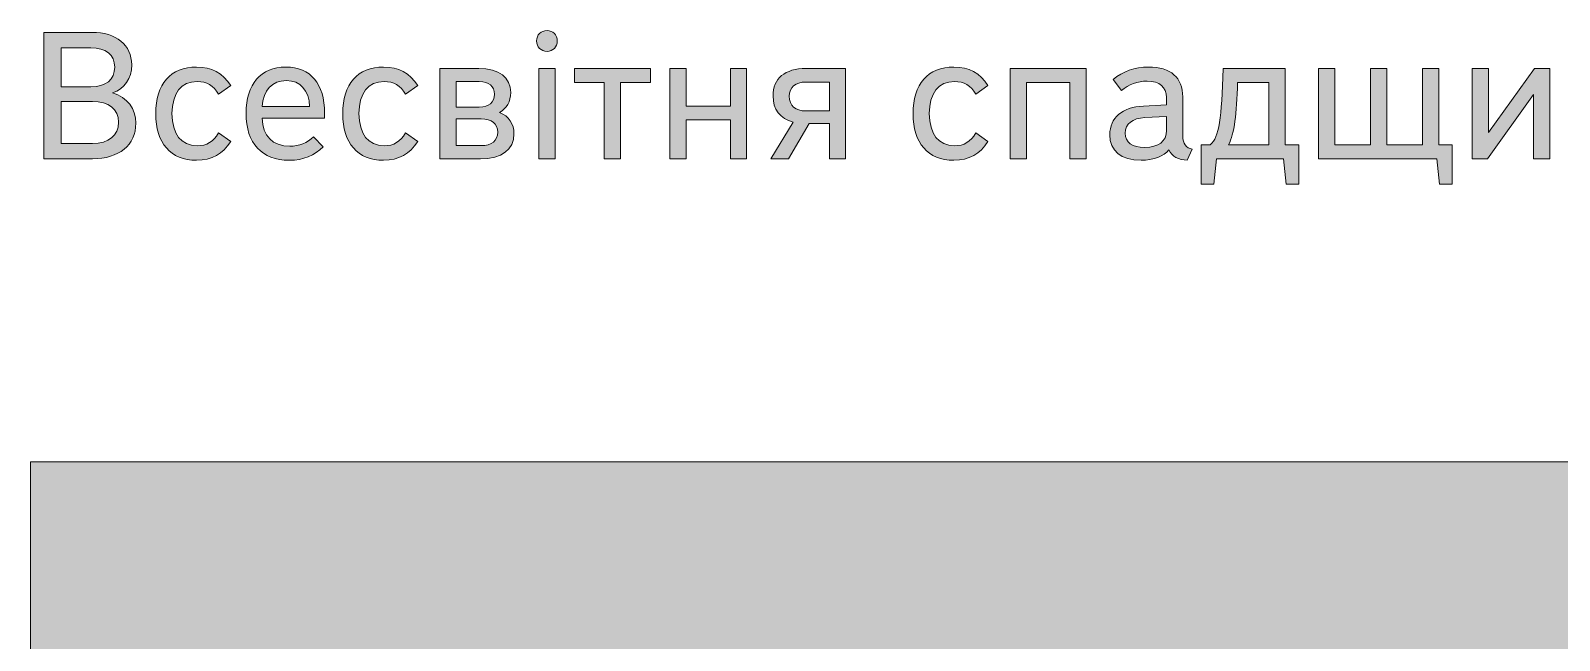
# Model space of a CAD drawing. Header units: millimetres. Extents: x -1334 to 1514, y -1037 to 10.
# Drawn here: x -1226.3 to -1141.9, y -969.9 to -936.2 of the extents above; entities that cross this region are included whole.
import ezdxf

# ---------------------------------------------------------------- set-up
doc = ezdxf.new("R2010")
doc.units = ezdxf.units.MM
doc.header["$MEASUREMENT"] = 0
doc.layers.add('bg', color=7, linetype='Continuous', lineweight=0)
doc.layers.add('icons', color=7, linetype='Continuous', lineweight=0)

# ---------------------------------------------------------------- blocks, each defined once
blk = doc.blocks.new('Block_32')
at = {"layer": 'icons', "true_color": 0x231f20, "transparency": 33554687}
h = blk.add_hatch(color=250, dxfattribs=at)
h.dxf.hatch_style = 2
edge = h.paths.add_edge_path()
edge.add_spline(control_points=[(-1222.863, -940.119), (-1222.863, -940.119), (-1224.597, -940.119), (-1224.597, -940.119), (-1224.597, -940.119), (-1224.597, -942.44), (-1224.597, -942.44), (-1224.597, -942.44), (-1222.863, -942.44), (-1222.863, -942.44), (-1221.956, -942.44), (-1221.428, -942.012), (-1221.428, -941.275), (-1221.428, -940.537), (-1221.956, -940.119), (-1222.863, -940.119)], knot_values=[0, 0, 0, 0, 1, 1, 1, 2, 2, 2, 3, 3, 3, 4, 4, 4, 5, 5, 5, 5], degree=3, periodic=0)
edge = h.paths.add_edge_path()
edge.add_spline(control_points=[(-1222.963, -937.16), (-1222.963, -937.16), (-1224.597, -937.16), (-1224.597, -937.16), (-1224.597, -937.16), (-1224.597, -939.322), (-1224.597, -939.322), (-1224.597, -939.322), (-1222.963, -939.322), (-1222.963, -939.322), (-1222.126, -939.322), (-1221.637, -938.923), (-1221.637, -938.236), (-1221.637, -937.548), (-1222.126, -937.16), (-1222.963, -937.16)], knot_values=[0, 0, 0, 0, 1, 1, 1, 2, 2, 2, 3, 3, 3, 4, 4, 4, 5, 5, 5, 5], degree=3, periodic=0)
edge = h.paths.add_edge_path()
edge.add_spline(control_points=[(-1225.543, -943.287), (-1225.543, -943.287), (-1225.543, -936.313), (-1225.543, -936.313), (-1225.543, -936.313), (-1222.893, -936.313), (-1222.893, -936.313), (-1221.548, -936.313), (-1220.701, -937), (-1220.701, -938.106), (-1220.701, -938.854), (-1221.099, -939.431), (-1221.757, -939.65), (-1220.94, -939.92), (-1220.472, -940.508), (-1220.472, -941.324), (-1220.472, -942.53), (-1221.398, -943.287), (-1222.863, -943.287), (-1222.863, -943.287), (-1225.543, -943.287), (-1225.543, -943.287)], knot_values=[0, 0, 0, 0, 1, 1, 1, 2, 2, 2, 3, 3, 3, 4, 4, 4, 5, 5, 5, 6, 6, 6, 7, 7, 7, 7], degree=3, periodic=0)
h = blk.add_hatch(color=250, dxfattribs=at)
h.dxf.hatch_style = 2
edge = h.paths.add_edge_path()
edge.add_spline(control_points=[(-1197.343, -943.287), (-1197.343, -943.287), (-1198.239, -943.287), (-1198.239, -943.287), (-1198.239, -943.287), (-1198.239, -938.306), (-1198.239, -938.306), (-1198.239, -938.306), (-1197.343, -938.306), (-1197.343, -938.306), (-1197.343, -938.306), (-1197.343, -943.287), (-1197.343, -943.287)], knot_values=[0, 0, 0, 0, 1, 1, 1, 2, 2, 2, 3, 3, 3, 4, 4, 4, 4], degree=3, periodic=0)
edge = h.paths.add_edge_path()
edge.add_spline(control_points=[(-1197.791, -936.213), (-1197.462, -936.213), (-1197.223, -936.452), (-1197.223, -936.781), (-1197.223, -937.11), (-1197.462, -937.359), (-1197.791, -937.359), (-1198.119, -937.359), (-1198.369, -937.11), (-1198.369, -936.781), (-1198.369, -936.452), (-1198.119, -936.213), (-1197.791, -936.213)], knot_values=[0, 0, 0, 0, 1, 1, 1, 2, 2, 2, 3, 3, 3, 4, 4, 4, 4], degree=3, periodic=0)
h = blk.add_hatch(color=250, dxfattribs=at)
h.dxf.hatch_style = 2
edge = h.paths.add_edge_path()
edge.add_spline(control_points=[(-1218.478, -940.796), (-1218.478, -941.922), (-1217.96, -942.57), (-1217.083, -942.57), (-1216.565, -942.57), (-1216.197, -942.341), (-1215.908, -941.863), (-1215.908, -941.863), (-1215.24, -942.331), (-1215.24, -942.331), (-1215.678, -943.028), (-1216.276, -943.367), (-1217.123, -943.367), (-1218.558, -943.367), (-1219.375, -942.421), (-1219.375, -940.796), (-1219.375, -939.162), (-1218.548, -938.226), (-1217.123, -938.226), (-1216.286, -938.226), (-1215.678, -938.555), (-1215.24, -939.252), (-1215.24, -939.252), (-1215.908, -939.73), (-1215.908, -939.73), (-1216.187, -939.252), (-1216.565, -939.023), (-1217.083, -939.023), (-1217.97, -939.023), (-1218.478, -939.67), (-1218.478, -940.796)], knot_values=[0, 0, 0, 0, 1, 1, 1, 2, 2, 2, 3, 3, 3, 4, 4, 4, 5, 5, 5, 6, 6, 6, 7, 7, 7, 8, 8, 8, 9, 9, 9, 10, 10, 10, 10], degree=3, periodic=0)
h = blk.add_hatch(color=250, dxfattribs=at)
h.dxf.hatch_style = 2
edge = h.paths.add_edge_path()
edge.add_spline(control_points=[(-1213.506, -940.408), (-1213.506, -940.408), (-1210.885, -940.408), (-1210.885, -940.408), (-1210.925, -939.491), (-1211.393, -938.973), (-1212.17, -938.973), (-1212.957, -938.973), (-1213.446, -939.491), (-1213.506, -940.408)], knot_values=[0, 0, 0, 0, 1, 1, 1, 2, 2, 2, 3, 3, 3, 3], degree=3, periodic=0)
edge = h.paths.add_edge_path()
edge.add_spline(control_points=[(-1214.392, -940.776), (-1214.392, -939.182), (-1213.575, -938.226), (-1212.2, -938.226), (-1210.825, -938.226), (-1210.058, -939.152), (-1210.058, -940.767), (-1210.058, -940.767), (-1210.058, -941.055), (-1210.058, -941.055), (-1210.058, -941.055), (-1213.506, -941.055), (-1213.506, -941.055), (-1213.486, -942.042), (-1212.918, -942.59), (-1211.981, -942.59), (-1211.473, -942.59), (-1211.014, -942.421), (-1210.666, -942.072), (-1210.666, -942.072), (-1210.138, -942.63), (-1210.138, -942.63), (-1210.626, -943.098), (-1211.214, -943.367), (-1212.011, -943.367), (-1213.516, -943.367), (-1214.392, -942.44), (-1214.392, -940.776)], knot_values=[0, 0, 0, 0, 1, 1, 1, 2, 2, 2, 3, 3, 3, 4, 4, 4, 5, 5, 5, 6, 6, 6, 7, 7, 7, 8, 8, 8, 9, 9, 9, 9], degree=3, periodic=0)
h = blk.add_hatch(color=250, dxfattribs=at)
h.dxf.hatch_style = 2
edge = h.paths.add_edge_path()
edge.add_spline(control_points=[(-1208.164, -940.796), (-1208.164, -941.922), (-1207.646, -942.57), (-1206.769, -942.57), (-1206.251, -942.57), (-1205.883, -942.341), (-1205.594, -941.863), (-1205.594, -941.863), (-1204.926, -942.331), (-1204.926, -942.331), (-1205.364, -943.028), (-1205.962, -943.367), (-1206.809, -943.367), (-1208.244, -943.367), (-1209.061, -942.421), (-1209.061, -940.796), (-1209.061, -939.162), (-1208.234, -938.226), (-1206.809, -938.226), (-1205.972, -938.226), (-1205.364, -938.555), (-1204.926, -939.252), (-1204.926, -939.252), (-1205.594, -939.73), (-1205.594, -939.73), (-1205.873, -939.252), (-1206.251, -939.023), (-1206.769, -939.023), (-1207.656, -939.023), (-1208.164, -939.67), (-1208.164, -940.796)], knot_values=[0, 0, 0, 0, 1, 1, 1, 2, 2, 2, 3, 3, 3, 4, 4, 4, 5, 5, 5, 6, 6, 6, 7, 7, 7, 8, 8, 8, 9, 9, 9, 10, 10, 10, 10], degree=3, periodic=0)
h = blk.add_hatch(color=250, dxfattribs=at)
h.dxf.hatch_style = 2
edge = h.paths.add_edge_path()
edge.add_spline(control_points=[(-1201.418, -942.56), (-1200.84, -942.56), (-1200.511, -942.291), (-1200.511, -941.813), (-1200.511, -941.354), (-1200.84, -941.085), (-1201.418, -941.085), (-1201.418, -941.085), (-1202.803, -941.085), (-1202.803, -941.085), (-1202.803, -941.085), (-1202.803, -942.56), (-1202.803, -942.56), (-1202.803, -942.56), (-1201.418, -942.56), (-1201.418, -942.56)], knot_values=[0, 0, 0, 0, 1, 1, 1, 2, 2, 2, 3, 3, 3, 4, 4, 4, 5, 5, 5, 5], degree=3, periodic=0)
edge = h.paths.add_edge_path()
edge.add_spline(control_points=[(-1201.528, -940.438), (-1201, -940.438), (-1200.691, -940.169), (-1200.691, -939.72), (-1200.691, -939.292), (-1201, -939.023), (-1201.528, -939.023), (-1201.528, -939.023), (-1202.803, -939.023), (-1202.803, -939.023), (-1202.803, -939.023), (-1202.803, -940.438), (-1202.803, -940.438), (-1202.803, -940.438), (-1201.528, -940.438), (-1201.528, -940.438)], knot_values=[0, 0, 0, 0, 1, 1, 1, 2, 2, 2, 3, 3, 3, 4, 4, 4, 5, 5, 5, 5], degree=3, periodic=0)
edge = h.paths.add_edge_path()
edge.add_spline(control_points=[(-1199.794, -939.631), (-1199.794, -940.129), (-1200.013, -940.508), (-1200.412, -940.727), (-1199.894, -940.946), (-1199.615, -941.354), (-1199.615, -941.913), (-1199.615, -942.789), (-1200.282, -943.287), (-1201.468, -943.287), (-1201.468, -943.287), (-1203.7, -943.287), (-1203.7, -943.287), (-1203.7, -943.287), (-1203.7, -938.306), (-1203.7, -938.306), (-1203.7, -938.306), (-1201.558, -938.306), (-1201.558, -938.306), (-1200.432, -938.306), (-1199.794, -938.794), (-1199.794, -939.631)], knot_values=[0, 0, 0, 0, 1, 1, 1, 2, 2, 2, 3, 3, 3, 4, 4, 4, 5, 5, 5, 6, 6, 6, 7, 7, 7, 7], degree=3, periodic=0)
h = blk.add_hatch(color=250, dxfattribs=at)
h.dxf.hatch_style = 2
edge = h.paths.add_edge_path()
edge.add_spline(control_points=[(-1196.276, -938.306), (-1196.276, -938.306), (-1192.092, -938.306), (-1192.092, -938.306), (-1192.092, -938.306), (-1192.092, -939.073), (-1192.092, -939.073), (-1192.092, -939.073), (-1193.736, -939.073), (-1193.736, -939.073), (-1193.736, -939.073), (-1193.736, -943.287), (-1193.736, -943.287), (-1193.736, -943.287), (-1194.632, -943.287), (-1194.632, -943.287), (-1194.632, -943.287), (-1194.632, -939.073), (-1194.632, -939.073), (-1194.632, -939.073), (-1196.276, -939.073), (-1196.276, -939.073), (-1196.276, -939.073), (-1196.276, -938.306), (-1196.276, -938.306)], knot_values=[0, 0, 0, 0, 1, 1, 1, 2, 2, 2, 3, 3, 3, 4, 4, 4, 5, 5, 5, 6, 6, 6, 7, 7, 7, 8, 8, 8, 8], degree=3, periodic=0)
h = blk.add_hatch(color=250, dxfattribs=at)
h.dxf.hatch_style = 2
edge = h.paths.add_edge_path()
edge.add_spline(control_points=[(-1190.118, -943.287), (-1190.118, -943.287), (-1191.015, -943.287), (-1191.015, -943.287), (-1191.015, -943.287), (-1191.015, -938.306), (-1191.015, -938.306), (-1191.015, -938.306), (-1190.118, -938.306), (-1190.118, -938.306), (-1190.118, -938.306), (-1190.118, -940.378), (-1190.118, -940.378), (-1190.118, -940.378), (-1187.677, -940.378), (-1187.677, -940.378), (-1187.677, -940.378), (-1187.677, -938.306), (-1187.677, -938.306), (-1187.677, -938.306), (-1186.78, -938.306), (-1186.78, -938.306), (-1186.78, -938.306), (-1186.78, -943.287), (-1186.78, -943.287), (-1186.78, -943.287), (-1187.677, -943.287), (-1187.677, -943.287), (-1187.677, -943.287), (-1187.677, -941.145), (-1187.677, -941.145), (-1187.677, -941.145), (-1190.118, -941.145), (-1190.118, -941.145), (-1190.118, -941.145), (-1190.118, -943.287), (-1190.118, -943.287)], knot_values=[0, 0, 0, 0, 1, 1, 1, 2, 2, 2, 3, 3, 3, 4, 4, 4, 5, 5, 5, 6, 6, 6, 7, 7, 7, 8, 8, 8, 9, 9, 9, 10, 10, 10, 11, 11, 11, 12, 12, 12, 12], degree=3, periodic=0)
h = blk.add_hatch(color=250, dxfattribs=at)
h.dxf.hatch_style = 2
edge = h.paths.add_edge_path()
edge.add_spline(control_points=[(-1182.216, -939.053), (-1182.216, -939.053), (-1183.501, -939.053), (-1183.501, -939.053), (-1184.099, -939.053), (-1184.428, -939.342), (-1184.428, -939.84), (-1184.428, -940.358), (-1184.099, -940.647), (-1183.501, -940.647), (-1183.501, -940.647), (-1182.216, -940.647), (-1182.216, -940.647), (-1182.216, -940.647), (-1182.216, -939.053), (-1182.216, -939.053)], knot_values=[0, 0, 0, 0, 1, 1, 1, 2, 2, 2, 3, 3, 3, 4, 4, 4, 5, 5, 5, 5], degree=3, periodic=0)
edge = h.paths.add_edge_path()
edge.add_spline(control_points=[(-1184.219, -941.265), (-1184.936, -941.075), (-1185.325, -940.567), (-1185.325, -939.82), (-1185.325, -938.854), (-1184.667, -938.306), (-1183.501, -938.306), (-1183.501, -938.306), (-1181.319, -938.306), (-1181.319, -938.306), (-1181.319, -938.306), (-1181.319, -943.287), (-1181.319, -943.287), (-1181.319, -943.287), (-1182.216, -943.287), (-1182.216, -943.287), (-1182.216, -943.287), (-1182.216, -941.344), (-1182.216, -941.344), (-1182.216, -941.344), (-1183.332, -941.344), (-1183.332, -941.344), (-1183.332, -941.344), (-1184.478, -943.287), (-1184.478, -943.287), (-1184.478, -943.287), (-1185.454, -943.287), (-1185.454, -943.287), (-1185.454, -943.287), (-1184.219, -941.265), (-1184.219, -941.265)], knot_values=[0, 0, 0, 0, 1, 1, 1, 2, 2, 2, 3, 3, 3, 4, 4, 4, 5, 5, 5, 6, 6, 6, 7, 7, 7, 8, 8, 8, 9, 9, 9, 10, 10, 10, 10], degree=3, periodic=0)
h = blk.add_hatch(color=250, dxfattribs=at)
h.dxf.hatch_style = 2
edge = h.paths.add_edge_path()
edge.add_spline(control_points=[(-1176.705, -940.796), (-1176.705, -941.922), (-1176.187, -942.57), (-1175.31, -942.57), (-1174.792, -942.57), (-1174.423, -942.341), (-1174.134, -941.863), (-1174.134, -941.863), (-1173.467, -942.331), (-1173.467, -942.331), (-1173.905, -943.028), (-1174.503, -943.367), (-1175.35, -943.367), (-1176.785, -943.367), (-1177.602, -942.421), (-1177.602, -940.796), (-1177.602, -939.162), (-1176.775, -938.226), (-1175.35, -938.226), (-1174.513, -938.226), (-1173.905, -938.555), (-1173.467, -939.252), (-1173.467, -939.252), (-1174.134, -939.73), (-1174.134, -939.73), (-1174.413, -939.252), (-1174.792, -939.023), (-1175.31, -939.023), (-1176.197, -939.023), (-1176.705, -939.67), (-1176.705, -940.796)], knot_values=[0, 0, 0, 0, 1, 1, 1, 2, 2, 2, 3, 3, 3, 4, 4, 4, 5, 5, 5, 6, 6, 6, 7, 7, 7, 8, 8, 8, 9, 9, 9, 10, 10, 10, 10], degree=3, periodic=0)
h = blk.add_hatch(color=250, dxfattribs=at)
h.dxf.hatch_style = 2
edge = h.paths.add_edge_path()
edge.add_spline(control_points=[(-1172.241, -943.287), (-1172.241, -943.287), (-1172.241, -938.306), (-1172.241, -938.306), (-1172.241, -938.306), (-1168.056, -938.306), (-1168.056, -938.306), (-1168.056, -938.306), (-1168.056, -943.287), (-1168.056, -943.287), (-1168.056, -943.287), (-1168.953, -943.287), (-1168.953, -943.287), (-1168.953, -943.287), (-1168.953, -939.073), (-1168.953, -939.073), (-1168.953, -939.073), (-1171.344, -939.073), (-1171.344, -939.073), (-1171.344, -939.073), (-1171.344, -943.287), (-1171.344, -943.287), (-1171.344, -943.287), (-1172.241, -943.287), (-1172.241, -943.287)], knot_values=[0, 0, 0, 0, 1, 1, 1, 2, 2, 2, 3, 3, 3, 4, 4, 4, 5, 5, 5, 6, 6, 6, 7, 7, 7, 8, 8, 8, 8], degree=3, periodic=0)
h = blk.add_hatch(color=250, dxfattribs=at)
h.dxf.hatch_style = 2
edge = h.paths.add_edge_path()
edge.add_spline(control_points=[(-1164.817, -941.016), (-1165.505, -941.045), (-1165.893, -941.364), (-1165.893, -941.873), (-1165.893, -942.381), (-1165.524, -942.66), (-1164.817, -942.66), (-1164.06, -942.66), (-1163.621, -942.331), (-1163.621, -941.723), (-1163.621, -941.723), (-1163.621, -940.956), (-1163.621, -940.956), (-1163.621, -940.956), (-1164.817, -941.016), (-1164.817, -941.016)], knot_values=[0, 0, 0, 0, 1, 1, 1, 2, 2, 2, 3, 3, 3, 4, 4, 4, 5, 5, 5, 5], degree=3, periodic=0)
edge = h.paths.add_edge_path()
edge.add_spline(control_points=[(-1166.571, -938.913), (-1166.033, -938.465), (-1165.385, -938.226), (-1164.608, -938.226), (-1163.382, -938.226), (-1162.725, -938.804), (-1162.725, -939.87), (-1162.725, -939.87), (-1162.725, -942.032), (-1162.725, -942.032), (-1162.725, -942.44), (-1162.535, -942.699), (-1162.206, -942.759), (-1162.206, -942.759), (-1162.475, -943.357), (-1162.475, -943.357), (-1162.964, -943.357), (-1163.313, -943.158), (-1163.492, -942.799), (-1163.761, -943.148), (-1164.339, -943.367), (-1165.026, -943.367), (-1166.132, -943.367), (-1166.75, -942.839), (-1166.75, -941.962), (-1166.75, -941.025), (-1166.063, -940.438), (-1164.897, -940.378), (-1164.897, -940.378), (-1163.621, -940.308), (-1163.621, -940.308), (-1163.621, -940.308), (-1163.621, -939.9), (-1163.621, -939.9), (-1163.621, -939.332), (-1164, -939.003), (-1164.688, -939.003), (-1165.216, -939.003), (-1165.714, -939.182), (-1166.102, -939.521), (-1166.102, -939.521), (-1166.571, -938.913), (-1166.571, -938.913)], knot_values=[0, 0, 0, 0, 1, 1, 1, 2, 2, 2, 3, 3, 3, 4, 4, 4, 5, 5, 5, 6, 6, 6, 7, 7, 7, 8, 8, 8, 9, 9, 9, 10, 10, 10, 11, 11, 11, 12, 12, 12, 13, 13, 13, 14, 14, 14, 14], degree=3, periodic=0)
h = blk.add_hatch(color=250, dxfattribs=at)
h.dxf.hatch_style = 2
edge = h.paths.add_edge_path()
edge.add_spline(control_points=[(-1157.971, -942.51), (-1157.971, -942.51), (-1157.971, -939.073), (-1157.971, -939.073), (-1157.971, -939.073), (-1159.695, -939.073), (-1159.695, -939.073), (-1159.755, -940.836), (-1159.875, -941.883), (-1160.193, -942.51), (-1160.193, -942.51), (-1157.971, -942.51), (-1157.971, -942.51)], knot_values=[0, 0, 0, 0, 1, 1, 1, 2, 2, 2, 3, 3, 3, 4, 4, 4, 4], degree=3, periodic=0)
edge = h.paths.add_edge_path()
edge.add_spline(control_points=[(-1161.708, -944.682), (-1161.708, -944.682), (-1161.708, -942.51), (-1161.708, -942.51), (-1161.708, -942.51), (-1161.21, -942.51), (-1161.21, -942.51), (-1160.702, -942.092), (-1160.582, -941.065), (-1160.492, -938.306), (-1160.492, -938.306), (-1157.075, -938.306), (-1157.075, -938.306), (-1157.075, -938.306), (-1157.075, -942.51), (-1157.075, -942.51), (-1157.075, -942.51), (-1156.327, -942.51), (-1156.327, -942.51), (-1156.327, -942.51), (-1156.327, -944.682), (-1156.327, -944.682), (-1156.327, -944.682), (-1157.025, -944.682), (-1157.025, -944.682), (-1157.025, -944.682), (-1157.175, -943.287), (-1157.175, -943.287), (-1157.175, -943.287), (-1160.861, -943.287), (-1160.861, -943.287), (-1160.861, -943.287), (-1161.011, -944.682), (-1161.011, -944.682), (-1161.011, -944.682), (-1161.708, -944.682), (-1161.708, -944.682)], knot_values=[0, 0, 0, 0, 1, 1, 1, 2, 2, 2, 3, 3, 3, 4, 4, 4, 5, 5, 5, 6, 6, 6, 7, 7, 7, 8, 8, 8, 9, 9, 9, 10, 10, 10, 11, 11, 11, 12, 12, 12, 12], degree=3, periodic=0)
h = blk.add_hatch(color=250, dxfattribs=at)
h.dxf.hatch_style = 2
edge = h.paths.add_edge_path()
edge.add_spline(control_points=[(-1147.857, -942.51), (-1147.857, -942.51), (-1147.857, -944.682), (-1147.857, -944.682), (-1147.857, -944.682), (-1148.555, -944.682), (-1148.555, -944.682), (-1148.555, -944.682), (-1148.704, -943.287), (-1148.704, -943.287), (-1148.704, -943.287), (-1155.23, -943.287), (-1155.23, -943.287), (-1155.23, -943.287), (-1155.23, -938.306), (-1155.23, -938.306), (-1155.23, -938.306), (-1154.334, -938.306), (-1154.334, -938.306), (-1154.334, -938.306), (-1154.334, -942.51), (-1154.334, -942.51), (-1154.334, -942.51), (-1152.371, -942.51), (-1152.371, -942.51), (-1152.371, -942.51), (-1152.371, -938.306), (-1152.371, -938.306), (-1152.371, -938.306), (-1151.474, -938.306), (-1151.474, -938.306), (-1151.474, -938.306), (-1151.474, -942.51), (-1151.474, -942.51), (-1151.474, -942.51), (-1149.501, -942.51), (-1149.501, -942.51), (-1149.501, -942.51), (-1149.501, -938.306), (-1149.501, -938.306), (-1149.501, -938.306), (-1148.604, -938.306), (-1148.604, -938.306), (-1148.604, -938.306), (-1148.604, -942.51), (-1148.604, -942.51), (-1148.604, -942.51), (-1147.857, -942.51), (-1147.857, -942.51)], knot_values=[0, 0, 0, 0, 1, 1, 1, 2, 2, 2, 3, 3, 3, 4, 4, 4, 5, 5, 5, 6, 6, 6, 7, 7, 7, 8, 8, 8, 9, 9, 9, 10, 10, 10, 11, 11, 11, 12, 12, 12, 13, 13, 13, 14, 14, 14, 15, 15, 15, 16, 16, 16, 16], degree=3, periodic=0)
h = blk.add_hatch(color=250, dxfattribs=at)
h.dxf.hatch_style = 2
edge = h.paths.add_edge_path()
edge.add_spline(control_points=[(-1143.323, -938.306), (-1143.323, -938.306), (-1142.476, -938.306), (-1142.476, -938.306), (-1142.476, -938.306), (-1142.476, -943.287), (-1142.476, -943.287), (-1142.476, -943.287), (-1143.373, -943.287), (-1143.373, -943.287), (-1143.373, -943.287), (-1143.373, -939.74), (-1143.373, -939.74), (-1143.373, -939.74), (-1145.914, -943.287), (-1145.914, -943.287), (-1145.914, -943.287), (-1146.76, -943.287), (-1146.76, -943.287), (-1146.76, -943.287), (-1146.76, -938.306), (-1146.76, -938.306), (-1146.76, -938.306), (-1145.864, -938.306), (-1145.864, -938.306), (-1145.864, -938.306), (-1145.864, -941.843), (-1145.864, -941.843), (-1145.864, -941.843), (-1143.323, -938.306), (-1143.323, -938.306)], knot_values=[0, 0, 0, 0, 1, 1, 1, 2, 2, 2, 3, 3, 3, 4, 4, 4, 5, 5, 5, 6, 6, 6, 7, 7, 7, 8, 8, 8, 9, 9, 9, 10, 10, 10, 10], degree=3, periodic=0)
at = {"layer": 'icons'}
for points, knots in [([(-1225.543, -943.287), (-1225.543, -943.287), (-1225.543, -936.313), (-1225.543, -936.313), (-1225.543, -936.313), (-1222.893, -936.313), (-1222.893, -936.313), (-1221.548, -936.313), (-1220.701, -937), (-1220.701, -938.106), (-1220.701, -938.854), (-1221.099, -939.431), (-1221.757, -939.65), (-1220.94, -939.92), (-1220.472, -940.508), (-1220.472, -941.324), (-1220.472, -942.53), (-1221.398, -943.287), (-1222.863, -943.287), (-1222.863, -943.287), (-1225.543, -943.287), (-1225.543, -943.287)], [0, 0, 0, 0, 1, 1, 1, 2, 2, 2, 3, 3, 3, 4, 4, 4, 5, 5, 5, 6, 6, 6, 7, 7, 7, 7]), ([(-1197.791, -936.213), (-1197.462, -936.213), (-1197.223, -936.452), (-1197.223, -936.781), (-1197.223, -937.11), (-1197.462, -937.359), (-1197.791, -937.359), (-1198.119, -937.359), (-1198.369, -937.11), (-1198.369, -936.781), (-1198.369, -936.452), (-1198.119, -936.213), (-1197.791, -936.213)], [0, 0, 0, 0, 1, 1, 1, 2, 2, 2, 3, 3, 3, 4, 4, 4, 4]), ([(-1222.963, -937.16), (-1222.963, -937.16), (-1224.597, -937.16), (-1224.597, -937.16), (-1224.597, -937.16), (-1224.597, -939.322), (-1224.597, -939.322), (-1224.597, -939.322), (-1222.963, -939.322), (-1222.963, -939.322), (-1222.126, -939.322), (-1221.637, -938.923), (-1221.637, -938.236), (-1221.637, -937.548), (-1222.126, -937.16), (-1222.963, -937.16)], [0, 0, 0, 0, 1, 1, 1, 2, 2, 2, 3, 3, 3, 4, 4, 4, 5, 5, 5, 5]), ([(-1218.478, -940.796), (-1218.478, -941.922), (-1217.96, -942.57), (-1217.083, -942.57), (-1216.565, -942.57), (-1216.197, -942.341), (-1215.908, -941.863), (-1215.908, -941.863), (-1215.24, -942.331), (-1215.24, -942.331), (-1215.678, -943.028), (-1216.276, -943.367), (-1217.123, -943.367), (-1218.558, -943.367), (-1219.375, -942.421), (-1219.375, -940.796), (-1219.375, -939.162), (-1218.548, -938.226), (-1217.123, -938.226), (-1216.286, -938.226), (-1215.678, -938.555), (-1215.24, -939.252), (-1215.24, -939.252), (-1215.908, -939.73), (-1215.908, -939.73), (-1216.187, -939.252), (-1216.565, -939.023), (-1217.083, -939.023), (-1217.97, -939.023), (-1218.478, -939.67), (-1218.478, -940.796)], [0, 0, 0, 0, 1, 1, 1, 2, 2, 2, 3, 3, 3, 4, 4, 4, 5, 5, 5, 6, 6, 6, 7, 7, 7, 8, 8, 8, 9, 9, 9, 10, 10, 10, 10]), ([(-1214.392, -940.776), (-1214.392, -939.182), (-1213.575, -938.226), (-1212.2, -938.226), (-1210.825, -938.226), (-1210.058, -939.152), (-1210.058, -940.767), (-1210.058, -940.767), (-1210.058, -941.055), (-1210.058, -941.055), (-1210.058, -941.055), (-1213.506, -941.055), (-1213.506, -941.055), (-1213.486, -942.042), (-1212.918, -942.59), (-1211.981, -942.59), (-1211.473, -942.59), (-1211.014, -942.421), (-1210.666, -942.072), (-1210.666, -942.072), (-1210.138, -942.63), (-1210.138, -942.63), (-1210.626, -943.098), (-1211.214, -943.367), (-1212.011, -943.367), (-1213.516, -943.367), (-1214.392, -942.44), (-1214.392, -940.776)], [0, 0, 0, 0, 1, 1, 1, 2, 2, 2, 3, 3, 3, 4, 4, 4, 5, 5, 5, 6, 6, 6, 7, 7, 7, 8, 8, 8, 9, 9, 9, 9]), ([(-1208.164, -940.796), (-1208.164, -941.922), (-1207.646, -942.57), (-1206.769, -942.57), (-1206.251, -942.57), (-1205.883, -942.341), (-1205.594, -941.863), (-1205.594, -941.863), (-1204.926, -942.331), (-1204.926, -942.331), (-1205.364, -943.028), (-1205.962, -943.367), (-1206.809, -943.367), (-1208.244, -943.367), (-1209.061, -942.421), (-1209.061, -940.796), (-1209.061, -939.162), (-1208.234, -938.226), (-1206.809, -938.226), (-1205.972, -938.226), (-1205.364, -938.555), (-1204.926, -939.252), (-1204.926, -939.252), (-1205.594, -939.73), (-1205.594, -939.73), (-1205.873, -939.252), (-1206.251, -939.023), (-1206.769, -939.023), (-1207.656, -939.023), (-1208.164, -939.67), (-1208.164, -940.796)], [0, 0, 0, 0, 1, 1, 1, 2, 2, 2, 3, 3, 3, 4, 4, 4, 5, 5, 5, 6, 6, 6, 7, 7, 7, 8, 8, 8, 9, 9, 9, 10, 10, 10, 10]), ([(-1199.794, -939.631), (-1199.794, -940.129), (-1200.013, -940.508), (-1200.412, -940.727), (-1199.894, -940.946), (-1199.615, -941.354), (-1199.615, -941.913), (-1199.615, -942.789), (-1200.282, -943.287), (-1201.468, -943.287), (-1201.468, -943.287), (-1203.7, -943.287), (-1203.7, -943.287), (-1203.7, -943.287), (-1203.7, -938.306), (-1203.7, -938.306), (-1203.7, -938.306), (-1201.558, -938.306), (-1201.558, -938.306), (-1200.432, -938.306), (-1199.794, -938.794), (-1199.794, -939.631)], [0, 0, 0, 0, 1, 1, 1, 2, 2, 2, 3, 3, 3, 4, 4, 4, 5, 5, 5, 6, 6, 6, 7, 7, 7, 7]), ([(-1197.343, -943.287), (-1197.343, -943.287), (-1198.239, -943.287), (-1198.239, -943.287), (-1198.239, -943.287), (-1198.239, -938.306), (-1198.239, -938.306), (-1198.239, -938.306), (-1197.343, -938.306), (-1197.343, -938.306), (-1197.343, -938.306), (-1197.343, -943.287), (-1197.343, -943.287)], [0, 0, 0, 0, 1, 1, 1, 2, 2, 2, 3, 3, 3, 4, 4, 4, 4]), ([(-1196.276, -938.306), (-1196.276, -938.306), (-1192.092, -938.306), (-1192.092, -938.306), (-1192.092, -938.306), (-1192.092, -939.073), (-1192.092, -939.073), (-1192.092, -939.073), (-1193.736, -939.073), (-1193.736, -939.073), (-1193.736, -939.073), (-1193.736, -943.287), (-1193.736, -943.287), (-1193.736, -943.287), (-1194.632, -943.287), (-1194.632, -943.287), (-1194.632, -943.287), (-1194.632, -939.073), (-1194.632, -939.073), (-1194.632, -939.073), (-1196.276, -939.073), (-1196.276, -939.073), (-1196.276, -939.073), (-1196.276, -938.306), (-1196.276, -938.306)], [0, 0, 0, 0, 1, 1, 1, 2, 2, 2, 3, 3, 3, 4, 4, 4, 5, 5, 5, 6, 6, 6, 7, 7, 7, 8, 8, 8, 8]), ([(-1190.118, -943.287), (-1190.118, -943.287), (-1191.015, -943.287), (-1191.015, -943.287), (-1191.015, -943.287), (-1191.015, -938.306), (-1191.015, -938.306), (-1191.015, -938.306), (-1190.118, -938.306), (-1190.118, -938.306), (-1190.118, -938.306), (-1190.118, -940.378), (-1190.118, -940.378), (-1190.118, -940.378), (-1187.677, -940.378), (-1187.677, -940.378), (-1187.677, -940.378), (-1187.677, -938.306), (-1187.677, -938.306), (-1187.677, -938.306), (-1186.78, -938.306), (-1186.78, -938.306), (-1186.78, -938.306), (-1186.78, -943.287), (-1186.78, -943.287), (-1186.78, -943.287), (-1187.677, -943.287), (-1187.677, -943.287), (-1187.677, -943.287), (-1187.677, -941.145), (-1187.677, -941.145), (-1187.677, -941.145), (-1190.118, -941.145), (-1190.118, -941.145), (-1190.118, -941.145), (-1190.118, -943.287), (-1190.118, -943.287)], [0, 0, 0, 0, 1, 1, 1, 2, 2, 2, 3, 3, 3, 4, 4, 4, 5, 5, 5, 6, 6, 6, 7, 7, 7, 8, 8, 8, 9, 9, 9, 10, 10, 10, 11, 11, 11, 12, 12, 12, 12]), ([(-1184.219, -941.265), (-1184.936, -941.075), (-1185.325, -940.567), (-1185.325, -939.82), (-1185.325, -938.854), (-1184.667, -938.306), (-1183.501, -938.306), (-1183.501, -938.306), (-1181.319, -938.306), (-1181.319, -938.306), (-1181.319, -938.306), (-1181.319, -943.287), (-1181.319, -943.287), (-1181.319, -943.287), (-1182.216, -943.287), (-1182.216, -943.287), (-1182.216, -943.287), (-1182.216, -941.344), (-1182.216, -941.344), (-1182.216, -941.344), (-1183.332, -941.344), (-1183.332, -941.344), (-1183.332, -941.344), (-1184.478, -943.287), (-1184.478, -943.287), (-1184.478, -943.287), (-1185.454, -943.287), (-1185.454, -943.287), (-1185.454, -943.287), (-1184.219, -941.265), (-1184.219, -941.265)], [0, 0, 0, 0, 1, 1, 1, 2, 2, 2, 3, 3, 3, 4, 4, 4, 5, 5, 5, 6, 6, 6, 7, 7, 7, 8, 8, 8, 9, 9, 9, 10, 10, 10, 10]), ([(-1176.705, -940.796), (-1176.705, -941.922), (-1176.187, -942.57), (-1175.31, -942.57), (-1174.792, -942.57), (-1174.423, -942.341), (-1174.134, -941.863), (-1174.134, -941.863), (-1173.467, -942.331), (-1173.467, -942.331), (-1173.905, -943.028), (-1174.503, -943.367), (-1175.35, -943.367), (-1176.785, -943.367), (-1177.602, -942.421), (-1177.602, -940.796), (-1177.602, -939.162), (-1176.775, -938.226), (-1175.35, -938.226), (-1174.513, -938.226), (-1173.905, -938.555), (-1173.467, -939.252), (-1173.467, -939.252), (-1174.134, -939.73), (-1174.134, -939.73), (-1174.413, -939.252), (-1174.792, -939.023), (-1175.31, -939.023), (-1176.197, -939.023), (-1176.705, -939.67), (-1176.705, -940.796)], [0, 0, 0, 0, 1, 1, 1, 2, 2, 2, 3, 3, 3, 4, 4, 4, 5, 5, 5, 6, 6, 6, 7, 7, 7, 8, 8, 8, 9, 9, 9, 10, 10, 10, 10]), ([(-1172.241, -943.287), (-1172.241, -943.287), (-1172.241, -938.306), (-1172.241, -938.306), (-1172.241, -938.306), (-1168.056, -938.306), (-1168.056, -938.306), (-1168.056, -938.306), (-1168.056, -943.287), (-1168.056, -943.287), (-1168.056, -943.287), (-1168.953, -943.287), (-1168.953, -943.287), (-1168.953, -943.287), (-1168.953, -939.073), (-1168.953, -939.073), (-1168.953, -939.073), (-1171.344, -939.073), (-1171.344, -939.073), (-1171.344, -939.073), (-1171.344, -943.287), (-1171.344, -943.287), (-1171.344, -943.287), (-1172.241, -943.287), (-1172.241, -943.287)], [0, 0, 0, 0, 1, 1, 1, 2, 2, 2, 3, 3, 3, 4, 4, 4, 5, 5, 5, 6, 6, 6, 7, 7, 7, 8, 8, 8, 8]), ([(-1166.571, -938.913), (-1166.033, -938.465), (-1165.385, -938.226), (-1164.608, -938.226), (-1163.382, -938.226), (-1162.725, -938.804), (-1162.725, -939.87), (-1162.725, -939.87), (-1162.725, -942.032), (-1162.725, -942.032), (-1162.725, -942.44), (-1162.535, -942.699), (-1162.206, -942.759), (-1162.206, -942.759), (-1162.475, -943.357), (-1162.475, -943.357), (-1162.964, -943.357), (-1163.313, -943.158), (-1163.492, -942.799), (-1163.761, -943.148), (-1164.339, -943.367), (-1165.026, -943.367), (-1166.132, -943.367), (-1166.75, -942.839), (-1166.75, -941.962), (-1166.75, -941.025), (-1166.063, -940.438), (-1164.897, -940.378), (-1164.897, -940.378), (-1163.621, -940.308), (-1163.621, -940.308), (-1163.621, -940.308), (-1163.621, -939.9), (-1163.621, -939.9), (-1163.621, -939.332), (-1164, -939.003), (-1164.688, -939.003), (-1165.216, -939.003), (-1165.714, -939.182), (-1166.102, -939.521), (-1166.102, -939.521), (-1166.571, -938.913), (-1166.571, -938.913)], [0, 0, 0, 0, 1, 1, 1, 2, 2, 2, 3, 3, 3, 4, 4, 4, 5, 5, 5, 6, 6, 6, 7, 7, 7, 8, 8, 8, 9, 9, 9, 10, 10, 10, 11, 11, 11, 12, 12, 12, 13, 13, 13, 14, 14, 14, 14]), ([(-1161.708, -944.682), (-1161.708, -944.682), (-1161.708, -942.51), (-1161.708, -942.51), (-1161.708, -942.51), (-1161.21, -942.51), (-1161.21, -942.51), (-1160.702, -942.092), (-1160.582, -941.065), (-1160.492, -938.306), (-1160.492, -938.306), (-1157.075, -938.306), (-1157.075, -938.306), (-1157.075, -938.306), (-1157.075, -942.51), (-1157.075, -942.51), (-1157.075, -942.51), (-1156.327, -942.51), (-1156.327, -942.51), (-1156.327, -942.51), (-1156.327, -944.682), (-1156.327, -944.682), (-1156.327, -944.682), (-1157.025, -944.682), (-1157.025, -944.682), (-1157.025, -944.682), (-1157.175, -943.287), (-1157.175, -943.287), (-1157.175, -943.287), (-1160.861, -943.287), (-1160.861, -943.287), (-1160.861, -943.287), (-1161.011, -944.682), (-1161.011, -944.682), (-1161.011, -944.682), (-1161.708, -944.682), (-1161.708, -944.682)], [0, 0, 0, 0, 1, 1, 1, 2, 2, 2, 3, 3, 3, 4, 4, 4, 5, 5, 5, 6, 6, 6, 7, 7, 7, 8, 8, 8, 9, 9, 9, 10, 10, 10, 11, 11, 11, 12, 12, 12, 12]), ([(-1147.857, -942.51), (-1147.857, -942.51), (-1147.857, -944.682), (-1147.857, -944.682), (-1147.857, -944.682), (-1148.555, -944.682), (-1148.555, -944.682), (-1148.555, -944.682), (-1148.704, -943.287), (-1148.704, -943.287), (-1148.704, -943.287), (-1155.23, -943.287), (-1155.23, -943.287), (-1155.23, -943.287), (-1155.23, -938.306), (-1155.23, -938.306), (-1155.23, -938.306), (-1154.334, -938.306), (-1154.334, -938.306), (-1154.334, -938.306), (-1154.334, -942.51), (-1154.334, -942.51), (-1154.334, -942.51), (-1152.371, -942.51), (-1152.371, -942.51), (-1152.371, -942.51), (-1152.371, -938.306), (-1152.371, -938.306), (-1152.371, -938.306), (-1151.474, -938.306), (-1151.474, -938.306), (-1151.474, -938.306), (-1151.474, -942.51), (-1151.474, -942.51), (-1151.474, -942.51), (-1149.501, -942.51), (-1149.501, -942.51), (-1149.501, -942.51), (-1149.501, -938.306), (-1149.501, -938.306), (-1149.501, -938.306), (-1148.604, -938.306), (-1148.604, -938.306), (-1148.604, -938.306), (-1148.604, -942.51), (-1148.604, -942.51), (-1148.604, -942.51), (-1147.857, -942.51), (-1147.857, -942.51)], [0, 0, 0, 0, 1, 1, 1, 2, 2, 2, 3, 3, 3, 4, 4, 4, 5, 5, 5, 6, 6, 6, 7, 7, 7, 8, 8, 8, 9, 9, 9, 10, 10, 10, 11, 11, 11, 12, 12, 12, 13, 13, 13, 14, 14, 14, 15, 15, 15, 16, 16, 16, 16]), ([(-1143.323, -938.306), (-1143.323, -938.306), (-1142.476, -938.306), (-1142.476, -938.306), (-1142.476, -938.306), (-1142.476, -943.287), (-1142.476, -943.287), (-1142.476, -943.287), (-1143.373, -943.287), (-1143.373, -943.287), (-1143.373, -943.287), (-1143.373, -939.74), (-1143.373, -939.74), (-1143.373, -939.74), (-1145.914, -943.287), (-1145.914, -943.287), (-1145.914, -943.287), (-1146.76, -943.287), (-1146.76, -943.287), (-1146.76, -943.287), (-1146.76, -938.306), (-1146.76, -938.306), (-1146.76, -938.306), (-1145.864, -938.306), (-1145.864, -938.306), (-1145.864, -938.306), (-1145.864, -941.843), (-1145.864, -941.843), (-1145.864, -941.843), (-1143.323, -938.306), (-1143.323, -938.306)], [0, 0, 0, 0, 1, 1, 1, 2, 2, 2, 3, 3, 3, 4, 4, 4, 5, 5, 5, 6, 6, 6, 7, 7, 7, 8, 8, 8, 9, 9, 9, 10, 10, 10, 10]), ([(-1213.506, -940.408), (-1213.506, -940.408), (-1210.885, -940.408), (-1210.885, -940.408), (-1210.925, -939.491), (-1211.393, -938.973), (-1212.17, -938.973), (-1212.957, -938.973), (-1213.446, -939.491), (-1213.506, -940.408)], [0, 0, 0, 0, 1, 1, 1, 2, 2, 2, 3, 3, 3, 3]), ([(-1201.528, -940.438), (-1201, -940.438), (-1200.691, -940.169), (-1200.691, -939.72), (-1200.691, -939.292), (-1201, -939.023), (-1201.528, -939.023), (-1201.528, -939.023), (-1202.803, -939.023), (-1202.803, -939.023), (-1202.803, -939.023), (-1202.803, -940.438), (-1202.803, -940.438), (-1202.803, -940.438), (-1201.528, -940.438), (-1201.528, -940.438)], [0, 0, 0, 0, 1, 1, 1, 2, 2, 2, 3, 3, 3, 4, 4, 4, 5, 5, 5, 5]), ([(-1182.216, -939.053), (-1182.216, -939.053), (-1183.501, -939.053), (-1183.501, -939.053), (-1184.099, -939.053), (-1184.428, -939.342), (-1184.428, -939.84), (-1184.428, -940.358), (-1184.099, -940.647), (-1183.501, -940.647), (-1183.501, -940.647), (-1182.216, -940.647), (-1182.216, -940.647), (-1182.216, -940.647), (-1182.216, -939.053), (-1182.216, -939.053)], [0, 0, 0, 0, 1, 1, 1, 2, 2, 2, 3, 3, 3, 4, 4, 4, 5, 5, 5, 5]), ([(-1157.971, -942.51), (-1157.971, -942.51), (-1157.971, -939.073), (-1157.971, -939.073), (-1157.971, -939.073), (-1159.695, -939.073), (-1159.695, -939.073), (-1159.755, -940.836), (-1159.875, -941.883), (-1160.193, -942.51), (-1160.193, -942.51), (-1157.971, -942.51), (-1157.971, -942.51)], [0, 0, 0, 0, 1, 1, 1, 2, 2, 2, 3, 3, 3, 4, 4, 4, 4]), ([(-1222.863, -940.119), (-1222.863, -940.119), (-1224.597, -940.119), (-1224.597, -940.119), (-1224.597, -940.119), (-1224.597, -942.44), (-1224.597, -942.44), (-1224.597, -942.44), (-1222.863, -942.44), (-1222.863, -942.44), (-1221.956, -942.44), (-1221.428, -942.012), (-1221.428, -941.275), (-1221.428, -940.537), (-1221.956, -940.119), (-1222.863, -940.119)], [0, 0, 0, 0, 1, 1, 1, 2, 2, 2, 3, 3, 3, 4, 4, 4, 5, 5, 5, 5]), ([(-1201.418, -942.56), (-1200.84, -942.56), (-1200.511, -942.291), (-1200.511, -941.813), (-1200.511, -941.354), (-1200.84, -941.085), (-1201.418, -941.085), (-1201.418, -941.085), (-1202.803, -941.085), (-1202.803, -941.085), (-1202.803, -941.085), (-1202.803, -942.56), (-1202.803, -942.56), (-1202.803, -942.56), (-1201.418, -942.56), (-1201.418, -942.56)], [0, 0, 0, 0, 1, 1, 1, 2, 2, 2, 3, 3, 3, 4, 4, 4, 5, 5, 5, 5]), ([(-1164.817, -941.016), (-1165.505, -941.045), (-1165.893, -941.364), (-1165.893, -941.873), (-1165.893, -942.381), (-1165.524, -942.66), (-1164.817, -942.66), (-1164.06, -942.66), (-1163.621, -942.331), (-1163.621, -941.723), (-1163.621, -941.723), (-1163.621, -940.956), (-1163.621, -940.956), (-1163.621, -940.956), (-1164.817, -941.016), (-1164.817, -941.016)], [0, 0, 0, 0, 1, 1, 1, 2, 2, 2, 3, 3, 3, 4, 4, 4, 5, 5, 5, 5])]:
    blk.add_open_spline(points, degree=3, knots=knots, dxfattribs=at)

msp = doc.modelspace()

# ---------------------------------------------------------------- hatches: boundary and pattern name
at = {"layer": 'bg', "true_color": 0x592d2c, "transparency": 33554687}
h = msp.add_hatch(color=29, dxfattribs=at)
h.dxf.hatch_style = 2
h.paths.add_polyline_path([(-1087.834, -1021.999), (-1226.278, -1021.999), (-1226.278, -960.001), (-1087.834, -960.001)])

# ---------------------------------------------------------------- linework, layer by layer
at = {"layer": 'bg'}
msp.add_lwpolyline([(-1087.834, -1021.999), (-1226.278, -1021.999), (-1226.278, -960.001), (-1087.834, -960.001)], close=True, dxfattribs=at)

# ---------------------------------------------------------------- block references
at = {"layer": 'icons'}
msp.add_blockref('Block_32', (0, 0), dxfattribs=at)

doc.saveas('drawing.dxf')
